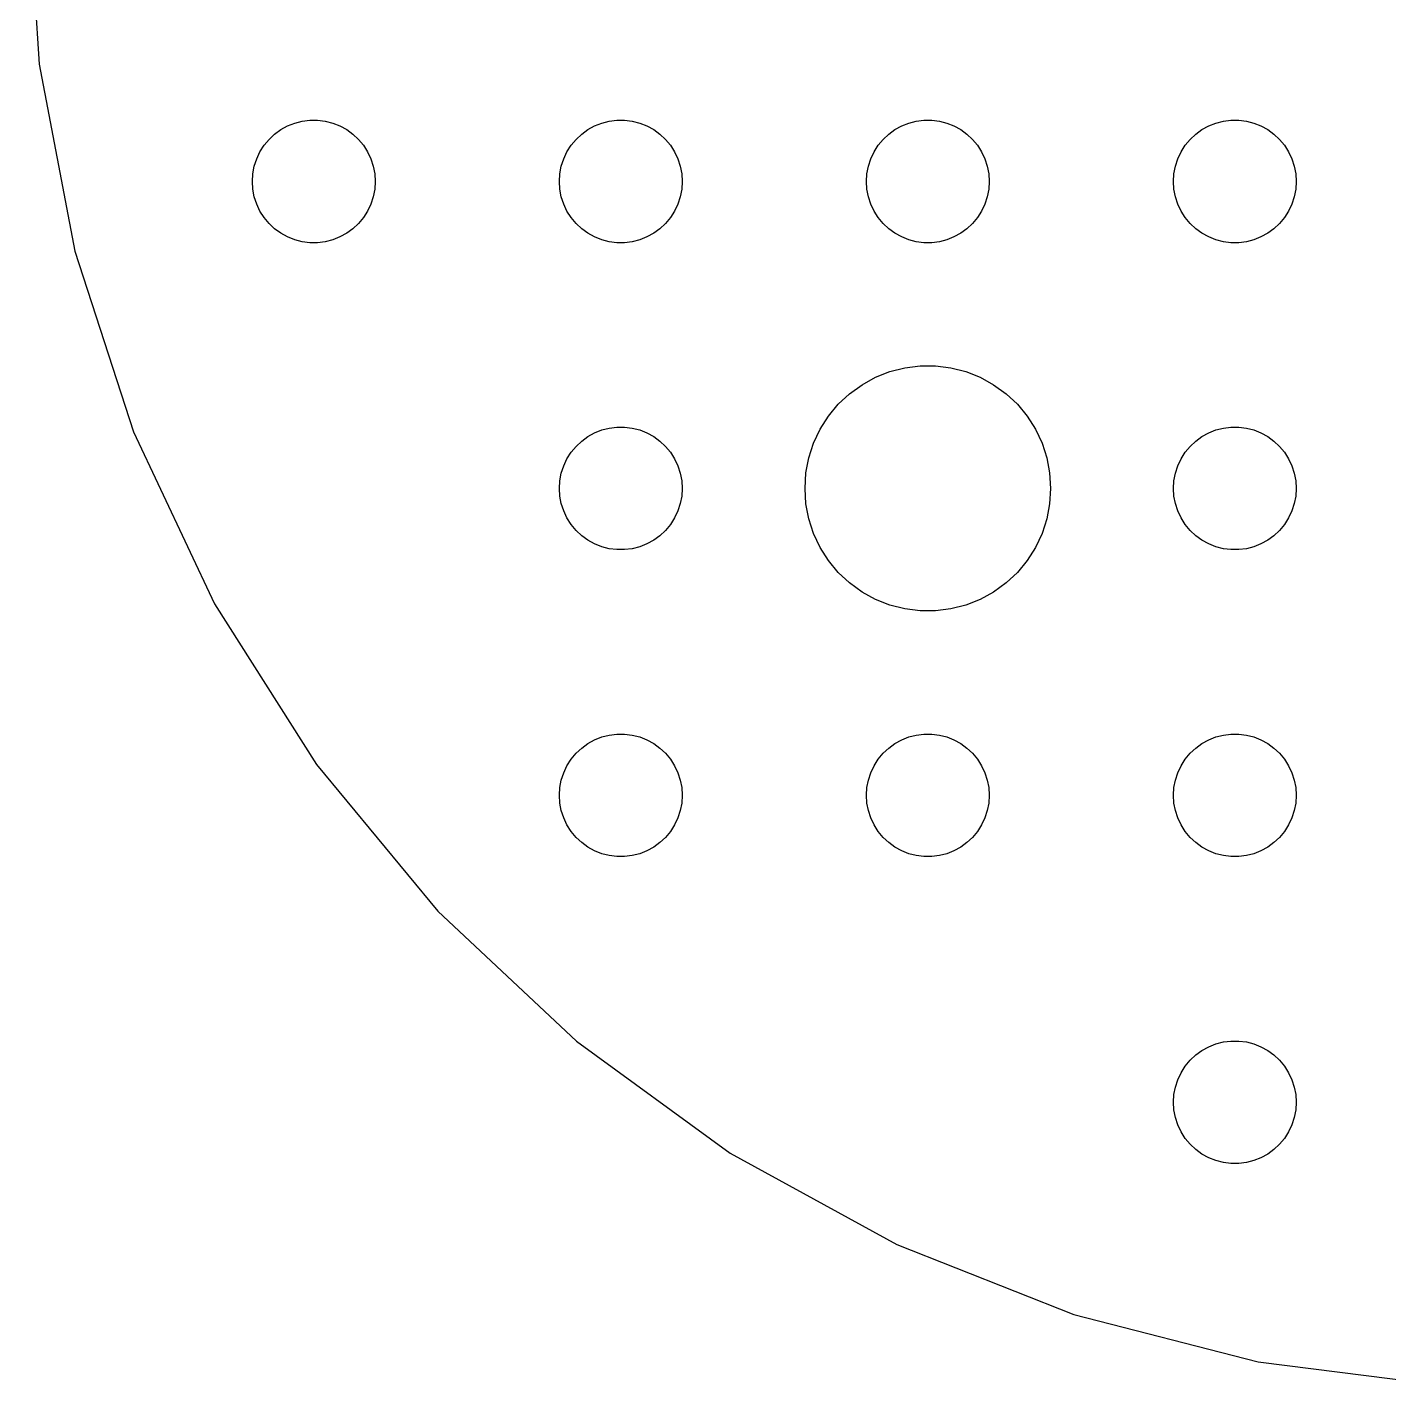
# Model space of a CAD drawing. Header units: metres. Extents: x -37 to 37, y 73.1 to 146.9.
# Drawn here: x -37 to -3.74, y 73.07 to 106.27 of the extents above; entities that cross this region are included whole.
import ezdxf

# ---------------------------------------------------------------- set-up
doc = ezdxf.new("R2010")
doc.units = ezdxf.units.M

msp = doc.modelspace()

# ---------------------------------------------------------------- linework, layer by layer
for p, q in [((-37, 110), (-36.7082, 105.363)), ((-36.7082, 105.363), (-35.8376, 100.798)), ((-30.8037, 103.766), (-30.6387, 103.857)), ((-30.6387, 103.857), (-30.4635, 103.927)), ((-30.4635, 103.927), (-30.2811, 103.973)), ((-30.2811, 103.973), (-30.0942, 103.997)), ((-30.0942, 103.997), (-29.9058, 103.997)), ((-29.9058, 103.997), (-29.7189, 103.973)), ((-29.7189, 103.973), (-29.5365, 103.927)), ((-29.5365, 103.927), (-29.3613, 103.857)), ((-29.3613, 103.857), (-29.1963, 103.766)), ((-23.3037, 103.766), (-23.1387, 103.857)), ((-23.1387, 103.857), (-22.9635, 103.927)), ((-22.9635, 103.927), (-22.7811, 103.973)), ((-22.7811, 103.973), (-22.5942, 103.997)), ((-22.5942, 103.997), (-22.4058, 103.997)), ((-22.4058, 103.997), (-22.2189, 103.973)), ((-22.2189, 103.973), (-22.0365, 103.927)), ((-22.0365, 103.927), (-21.8613, 103.857)), ((-21.8613, 103.857), (-21.6963, 103.766)), ((-15.8037, 103.766), (-15.6387, 103.857)), ((-15.6387, 103.857), (-15.4635, 103.927)), ((-15.4635, 103.927), (-15.2811, 103.973)), ((-15.2811, 103.973), (-15.0942, 103.997)), ((-15.0942, 103.997), (-14.9058, 103.997)), ((-14.9058, 103.997), (-14.7189, 103.973)), ((-14.7189, 103.973), (-14.5365, 103.927)), ((-14.5365, 103.927), (-14.3613, 103.857)), ((-14.3613, 103.857), (-14.1963, 103.766)), ((-8.30373, 103.766), (-8.13866, 103.857)), ((-8.13866, 103.857), (-7.96352, 103.927)), ((-7.96352, 103.927), (-7.78107, 103.973)), ((-7.78107, 103.973), (-7.59418, 103.997)), ((-7.59418, 103.997), (-7.40581, 103.997)), ((-7.40581, 103.997), (-7.21892, 103.973)), ((-7.21892, 103.973), (-7.03647, 103.927)), ((-7.03647, 103.927), (-6.86133, 103.857)), ((-6.86133, 103.857), (-6.69626, 103.766)), ((-31.2135, 103.382), (-31.0934, 103.527)), ((-31.0934, 103.527), (-30.9561, 103.656)), ((-30.9561, 103.656), (-30.8037, 103.766)), ((-29.1963, 103.766), (-29.0439, 103.656)), ((-29.0439, 103.656), (-28.9065, 103.527)), ((-28.9065, 103.527), (-28.7865, 103.382)), ((-23.7135, 103.382), (-23.5934, 103.527)), ((-23.5934, 103.527), (-23.4561, 103.656)), ((-23.4561, 103.656), (-23.3037, 103.766)), ((-21.6963, 103.766), (-21.5439, 103.656)), ((-21.5439, 103.656), (-21.4065, 103.527)), ((-21.4065, 103.527), (-21.2865, 103.382)), ((-16.2135, 103.382), (-16.0934, 103.527)), ((-16.0934, 103.527), (-15.9561, 103.656)), ((-15.9561, 103.656), (-15.8037, 103.766)), ((-14.1963, 103.766), (-14.0439, 103.656)), ((-14.0439, 103.656), (-13.9065, 103.527)), ((-13.9065, 103.527), (-13.7865, 103.382)), ((-8.71352, 103.382), (-8.59344, 103.527)), ((-8.59344, 103.527), (-8.45613, 103.656)), ((-8.45613, 103.656), (-8.30373, 103.766)), ((-6.69626, 103.766), (-6.54385, 103.656)), ((-6.54385, 103.656), (-6.40654, 103.527)), ((-6.40654, 103.527), (-6.28647, 103.382)), ((-31.3947, 103.052), (-31.3145, 103.223)), ((-31.3145, 103.223), (-31.2135, 103.382)), ((-28.7865, 103.382), (-28.6855, 103.223)), ((-28.6855, 103.223), (-28.6053, 103.052)), ((-23.8947, 103.052), (-23.8145, 103.223)), ((-23.8145, 103.223), (-23.7135, 103.382)), ((-21.2865, 103.382), (-21.1855, 103.223)), ((-21.1855, 103.223), (-21.1053, 103.052)), ((-16.3947, 103.052), (-16.3145, 103.223)), ((-16.3145, 103.223), (-16.2135, 103.382)), ((-13.7865, 103.382), (-13.6855, 103.223)), ((-13.6855, 103.223), (-13.6053, 103.052)), ((-8.89465, 103.052), (-8.81445, 103.223)), ((-8.81445, 103.223), (-8.71352, 103.382)), ((-6.28647, 103.382), (-6.18553, 103.223)), ((-6.18553, 103.223), (-6.10533, 103.052)), ((-31.4882, 102.688), (-31.4529, 102.873)), ((-31.4529, 102.873), (-31.3947, 103.052)), ((-28.6053, 103.052), (-28.5471, 102.873)), ((-28.5471, 102.873), (-28.5118, 102.688)), ((-23.9882, 102.688), (-23.9529, 102.873)), ((-23.9529, 102.873), (-23.8947, 103.052)), ((-21.1053, 103.052), (-21.0471, 102.873)), ((-21.0471, 102.873), (-21.0118, 102.688)), ((-16.4882, 102.688), (-16.4529, 102.873)), ((-16.4529, 102.873), (-16.3947, 103.052)), ((-13.6053, 103.052), (-13.5471, 102.873)), ((-13.5471, 102.873), (-13.5118, 102.688)), ((-8.98816, 102.688), (-8.95287, 102.873)), ((-8.95287, 102.873), (-8.89465, 103.052)), ((-6.10533, 103.052), (-6.04712, 102.873)), ((-6.04712, 102.873), (-6.01183, 102.688)), ((-31.5, 102.5), (-31.4882, 102.688)), ((-31.4882, 102.312), (-31.5, 102.5)), ((-28.5118, 102.688), (-28.5, 102.5)), ((-28.5, 102.5), (-28.5118, 102.312)), ((-24, 102.5), (-23.9882, 102.688)), ((-23.9882, 102.312), (-24, 102.5)), ((-21.0118, 102.688), (-21, 102.5)), ((-21, 102.5), (-21.0118, 102.312)), ((-16.5, 102.5), (-16.4882, 102.688)), ((-16.4882, 102.312), (-16.5, 102.5)), ((-13.5118, 102.688), (-13.5, 102.5)), ((-13.5, 102.5), (-13.5118, 102.312)), ((-9, 102.5), (-8.98816, 102.688)), ((-8.98816, 102.312), (-9, 102.5)), ((-6.01183, 102.688), (-6, 102.5)), ((-6, 102.5), (-6.01183, 102.312)), ((-31.4529, 102.127), (-31.4882, 102.312)), ((-31.3947, 101.948), (-31.4529, 102.127)), ((-28.5471, 102.127), (-28.6053, 101.948)), ((-28.5118, 102.312), (-28.5471, 102.127)), ((-23.9529, 102.127), (-23.9882, 102.312)), ((-23.8947, 101.948), (-23.9529, 102.127)), ((-21.0471, 102.127), (-21.1053, 101.948)), ((-21.0118, 102.312), (-21.0471, 102.127)), ((-16.4529, 102.127), (-16.4882, 102.312)), ((-16.3947, 101.948), (-16.4529, 102.127)), ((-13.5471, 102.127), (-13.6053, 101.948)), ((-13.5118, 102.312), (-13.5471, 102.127)), ((-8.95287, 102.127), (-8.98816, 102.312)), ((-8.89465, 101.948), (-8.95287, 102.127)), ((-6.04712, 102.127), (-6.10533, 101.948)), ((-6.01183, 102.312), (-6.04712, 102.127)), ((-31.3145, 101.777), (-31.3947, 101.948)), ((-31.2135, 101.618), (-31.3145, 101.777)), ((-28.6855, 101.777), (-28.7865, 101.618)), ((-28.6053, 101.948), (-28.6855, 101.777)), ((-23.8145, 101.777), (-23.8947, 101.948)), ((-23.7135, 101.618), (-23.8145, 101.777)), ((-21.1855, 101.777), (-21.2865, 101.618)), ((-21.1053, 101.948), (-21.1855, 101.777)), ((-16.3145, 101.777), (-16.3947, 101.948)), ((-16.2135, 101.618), (-16.3145, 101.777)), ((-13.6855, 101.777), (-13.7865, 101.618)), ((-13.6053, 101.948), (-13.6855, 101.777)), ((-8.81445, 101.777), (-8.89465, 101.948)), ((-8.71352, 101.618), (-8.81445, 101.777)), ((-6.18553, 101.777), (-6.28647, 101.618)), ((-6.10533, 101.948), (-6.18553, 101.777)), ((-31.0934, 101.473), (-31.2135, 101.618)), ((-30.9561, 101.344), (-31.0934, 101.473)), ((-28.9065, 101.473), (-29.0439, 101.344)), ((-28.7865, 101.618), (-28.9065, 101.473)), ((-23.5934, 101.473), (-23.7135, 101.618)), ((-23.4561, 101.344), (-23.5934, 101.473)), ((-21.4065, 101.473), (-21.5439, 101.344)), ((-21.2865, 101.618), (-21.4065, 101.473)), ((-16.0934, 101.473), (-16.2135, 101.618)), ((-15.9561, 101.344), (-16.0934, 101.473)), ((-13.9065, 101.473), (-14.0439, 101.344)), ((-13.7865, 101.618), (-13.9065, 101.473)), ((-8.59344, 101.473), (-8.71352, 101.618)), ((-8.45613, 101.344), (-8.59344, 101.473)), ((-6.40654, 101.473), (-6.54385, 101.344)), ((-6.28647, 101.618), (-6.40654, 101.473)), ((-30.8037, 101.234), (-30.9561, 101.344)), ((-30.6387, 101.143), (-30.8037, 101.234)), ((-30.4635, 101.073), (-30.6387, 101.143)), ((-29.3613, 101.143), (-29.5365, 101.073)), ((-29.1963, 101.234), (-29.3613, 101.143)), ((-29.0439, 101.344), (-29.1963, 101.234)), ((-23.3037, 101.234), (-23.4561, 101.344)), ((-23.1387, 101.143), (-23.3037, 101.234)), ((-22.9635, 101.073), (-23.1387, 101.143)), ((-21.8613, 101.143), (-22.0365, 101.073)), ((-21.6963, 101.234), (-21.8613, 101.143)), ((-21.5439, 101.344), (-21.6963, 101.234)), ((-15.8037, 101.234), (-15.9561, 101.344)), ((-15.6387, 101.143), (-15.8037, 101.234)), ((-15.4635, 101.073), (-15.6387, 101.143)), ((-14.3613, 101.143), (-14.5365, 101.073)), ((-14.1963, 101.234), (-14.3613, 101.143)), ((-14.0439, 101.344), (-14.1963, 101.234)), ((-8.30373, 101.234), (-8.45613, 101.344)), ((-8.13866, 101.143), (-8.30373, 101.234)), ((-7.96352, 101.073), (-8.13866, 101.143)), ((-6.86133, 101.143), (-7.03647, 101.073)), ((-6.69626, 101.234), (-6.86133, 101.143)), ((-6.54385, 101.344), (-6.69626, 101.234)), ((-35.8376, 100.798), (-34.4017, 96.3794)), ((-30.2811, 101.027), (-30.4635, 101.073)), ((-30.0942, 101.003), (-30.2811, 101.027)), ((-29.9058, 101.003), (-30.0942, 101.003)), ((-29.7189, 101.027), (-29.9058, 101.003)), ((-29.5365, 101.073), (-29.7189, 101.027)), ((-22.7811, 101.027), (-22.9635, 101.073)), ((-22.5942, 101.003), (-22.7811, 101.027)), ((-22.4058, 101.003), (-22.5942, 101.003)), ((-22.2189, 101.027), (-22.4058, 101.003)), ((-22.0365, 101.073), (-22.2189, 101.027)), ((-15.2811, 101.027), (-15.4635, 101.073)), ((-15.0942, 101.003), (-15.2811, 101.027)), ((-14.9058, 101.003), (-15.0942, 101.003)), ((-14.7189, 101.027), (-14.9058, 101.003)), ((-14.5365, 101.073), (-14.7189, 101.027)), ((-7.78107, 101.027), (-7.96352, 101.073)), ((-7.59418, 101.003), (-7.78107, 101.027)), ((-7.40581, 101.003), (-7.59418, 101.003)), ((-7.21892, 101.027), (-7.40581, 101.003)), ((-7.03647, 101.073), (-7.21892, 101.027)), ((-16.2773, 97.7145), (-15.927, 97.8532)), ((-15.927, 97.8532), (-15.5621, 97.9469)), ((-15.5621, 97.9469), (-15.1884, 97.9941)), ((-15.1884, 97.9941), (-14.8116, 97.9941)), ((-14.8116, 97.9941), (-14.4379, 97.9469)), ((-14.4379, 97.9469), (-14.0729, 97.8532)), ((-14.0729, 97.8532), (-13.7227, 97.7145)), ((-16.9123, 97.3116), (-16.6075, 97.533)), ((-16.6075, 97.533), (-16.2773, 97.7145)), ((-13.7227, 97.7145), (-13.3925, 97.533)), ((-13.3925, 97.533), (-13.0877, 97.3116)), ((-17.1869, 97.0536), (-16.9123, 97.3116)), ((-13.0877, 97.3116), (-12.8131, 97.0536)), ((-17.427, 96.7634), (-17.1869, 97.0536)), ((-12.8131, 97.0536), (-12.5729, 96.7634)), ((-22.9635, 96.4266), (-22.7811, 96.4734)), ((-22.7811, 96.4734), (-22.5942, 96.4971)), ((-22.5942, 96.4971), (-22.4058, 96.4971)), ((-22.4058, 96.4971), (-22.2189, 96.4734)), ((-22.2189, 96.4734), (-22.0365, 96.4266)), ((-17.6289, 96.4453), (-17.427, 96.7634)), ((-12.5729, 96.7634), (-12.3711, 96.4453)), ((-7.96352, 96.4266), (-7.78107, 96.4734)), ((-7.78107, 96.4734), (-7.59418, 96.4971)), ((-7.59418, 96.4971), (-7.40581, 96.4971)), ((-7.40581, 96.4971), (-7.21892, 96.4734)), ((-7.21892, 96.4734), (-7.03647, 96.4266)), ((-34.4017, 96.3794), (-32.4233, 92.1751)), ((-23.5934, 96.0268), (-23.4561, 96.1558)), ((-23.4561, 96.1558), (-23.3037, 96.2665)), ((-23.3037, 96.2665), (-23.1387, 96.3573)), ((-23.1387, 96.3573), (-22.9635, 96.4266)), ((-22.0365, 96.4266), (-21.8613, 96.3573)), ((-21.8613, 96.3573), (-21.6963, 96.2665)), ((-21.6963, 96.2665), (-21.5439, 96.1558)), ((-21.5439, 96.1558), (-21.4065, 96.0268)), ((-17.7893, 96.1044), (-17.6289, 96.4453)), ((-12.3711, 96.4453), (-12.2107, 96.1044)), ((-8.59344, 96.0268), (-8.45613, 96.1558)), ((-8.45613, 96.1558), (-8.30373, 96.2665)), ((-8.30373, 96.2665), (-8.13866, 96.3573)), ((-8.13866, 96.3573), (-7.96352, 96.4266)), ((-7.03647, 96.4266), (-6.86133, 96.3573)), ((-6.86133, 96.3573), (-6.69626, 96.2665)), ((-6.69626, 96.2665), (-6.54385, 96.1558)), ((-6.54385, 96.1558), (-6.40654, 96.0268)), ((-23.8145, 95.7226), (-23.7135, 95.8817)), ((-23.7135, 95.8817), (-23.5934, 96.0268)), ((-21.4065, 96.0268), (-21.2865, 95.8817)), ((-21.2865, 95.8817), (-21.1855, 95.7226)), ((-17.9057, 95.7461), (-17.7893, 96.1044)), ((-12.2107, 96.1044), (-12.0942, 95.7461)), ((-8.81445, 95.7226), (-8.71352, 95.8817)), ((-8.71352, 95.8817), (-8.59344, 96.0268)), ((-6.40654, 96.0268), (-6.28647, 95.8817)), ((-6.28647, 95.8817), (-6.18553, 95.7226)), ((-23.9529, 95.373), (-23.8947, 95.5522)), ((-23.8947, 95.5522), (-23.8145, 95.7226)), ((-21.1855, 95.7226), (-21.1053, 95.5522)), ((-21.1053, 95.5522), (-21.0471, 95.373)), ((-17.9763, 95.376), (-17.9057, 95.7461)), ((-12.0942, 95.7461), (-12.0237, 95.376)), ((-8.95287, 95.373), (-8.89465, 95.5522)), ((-8.89465, 95.5522), (-8.81445, 95.7226)), ((-6.18553, 95.7226), (-6.10533, 95.5522)), ((-6.10533, 95.5522), (-6.04712, 95.373)), ((-24, 95), (-23.9882, 95.188)), ((-23.9882, 95.188), (-23.9529, 95.373)), ((-21.0471, 95.373), (-21.0118, 95.188)), ((-21.0118, 95.188), (-21, 95)), ((-18, 95), (-17.9763, 95.376)), ((-12.0237, 95.376), (-12, 95)), ((-9, 95), (-8.98816, 95.188)), ((-8.98816, 95.188), (-8.95287, 95.373)), ((-6.04712, 95.373), (-6.01183, 95.188)), ((-6.01183, 95.188), (-6, 95)), ((-23.9882, 94.812), (-24, 95)), ((-23.9529, 94.627), (-23.9882, 94.812)), ((-21.0118, 94.812), (-21.0471, 94.627)), ((-21, 95), (-21.0118, 94.812)), ((-17.9763, 94.624), (-18, 95)), ((-12, 95), (-12.0237, 94.624)), ((-8.98816, 94.812), (-9, 95)), ((-8.95287, 94.627), (-8.98816, 94.812)), ((-6.01183, 94.812), (-6.04712, 94.627)), ((-6, 95), (-6.01183, 94.812)), ((-23.8947, 94.4478), (-23.9529, 94.627)), ((-21.0471, 94.627), (-21.1053, 94.4478)), ((-17.9057, 94.2539), (-17.9763, 94.624)), ((-12.0237, 94.624), (-12.0942, 94.2539)), ((-8.89465, 94.4478), (-8.95287, 94.627)), ((-6.04712, 94.627), (-6.10533, 94.4478)), ((-23.8145, 94.2774), (-23.8947, 94.4478)), ((-23.7135, 94.1183), (-23.8145, 94.2774)), ((-21.1855, 94.2774), (-21.2865, 94.1183)), ((-21.1053, 94.4478), (-21.1855, 94.2774)), ((-17.7893, 93.8956), (-17.9057, 94.2539)), ((-12.0942, 94.2539), (-12.2107, 93.8956)), ((-8.81445, 94.2774), (-8.89465, 94.4478)), ((-8.71352, 94.1183), (-8.81445, 94.2774)), ((-6.18553, 94.2774), (-6.28647, 94.1183)), ((-6.10533, 94.4478), (-6.18553, 94.2774)), ((-23.5934, 93.9732), (-23.7135, 94.1183)), ((-23.4561, 93.8442), (-23.5934, 93.9732)), ((-23.3037, 93.7335), (-23.4561, 93.8442)), ((-21.5439, 93.8442), (-21.6963, 93.7335)), ((-21.4065, 93.9732), (-21.5439, 93.8442)), ((-21.2865, 94.1183), (-21.4065, 93.9732)), ((-17.6289, 93.5547), (-17.7893, 93.8956)), ((-12.2107, 93.8956), (-12.3711, 93.5547)), ((-8.59344, 93.9732), (-8.71352, 94.1183)), ((-8.45613, 93.8442), (-8.59344, 93.9732)), ((-8.30373, 93.7335), (-8.45613, 93.8442)), ((-6.54385, 93.8442), (-6.69626, 93.7335)), ((-6.40654, 93.9732), (-6.54385, 93.8442)), ((-6.28647, 94.1183), (-6.40654, 93.9732)), ((-23.1387, 93.6428), (-23.3037, 93.7335)), ((-22.9635, 93.5734), (-23.1387, 93.6428)), ((-22.7811, 93.5266), (-22.9635, 93.5734)), ((-22.5942, 93.503), (-22.7811, 93.5266)), ((-22.4058, 93.503), (-22.5942, 93.503)), ((-22.2189, 93.5266), (-22.4058, 93.503)), ((-22.0365, 93.5734), (-22.2189, 93.5266)), ((-21.8613, 93.6428), (-22.0365, 93.5734)), ((-21.6963, 93.7335), (-21.8613, 93.6428)), ((-17.427, 93.2366), (-17.6289, 93.5547)), ((-12.3711, 93.5547), (-12.5729, 93.2366)), ((-8.13866, 93.6428), (-8.30373, 93.7335)), ((-7.96352, 93.5734), (-8.13866, 93.6428)), ((-7.78107, 93.5266), (-7.96352, 93.5734)), ((-7.59418, 93.503), (-7.78107, 93.5266)), ((-7.40581, 93.503), (-7.59418, 93.503)), ((-7.21892, 93.5266), (-7.40581, 93.503)), ((-7.03647, 93.5734), (-7.21892, 93.5266)), ((-6.86133, 93.6428), (-7.03647, 93.5734)), ((-6.69626, 93.7335), (-6.86133, 93.6428)), ((-17.1869, 92.9464), (-17.427, 93.2366)), ((-12.5729, 93.2366), (-12.8131, 92.9464)), ((-16.9123, 92.6885), (-17.1869, 92.9464)), ((-12.8131, 92.9464), (-13.0877, 92.6885)), ((-16.6075, 92.467), (-16.9123, 92.6885)), ((-16.2773, 92.2855), (-16.6075, 92.467)), ((-13.3925, 92.467), (-13.7227, 92.2855)), ((-13.0877, 92.6885), (-13.3925, 92.467)), ((-32.4233, 92.1751), (-29.9336, 88.252)), ((-15.927, 92.1468), (-16.2773, 92.2855)), ((-15.5621, 92.0531), (-15.927, 92.1468)), ((-14.0729, 92.1468), (-14.4379, 92.0531)), ((-13.7227, 92.2855), (-14.0729, 92.1468)), ((-15.1884, 92.0059), (-15.5621, 92.0531)), ((-14.8116, 92.0059), (-15.1884, 92.0059)), ((-14.4379, 92.0531), (-14.8116, 92.0059)), ((-23.3037, 88.7665), (-23.1387, 88.8573)), ((-23.1387, 88.8573), (-22.9635, 88.9266)), ((-22.9635, 88.9266), (-22.7811, 88.9734)), ((-22.7811, 88.9734), (-22.5942, 88.997)), ((-22.5942, 88.997), (-22.4058, 88.997)), ((-22.4058, 88.997), (-22.2189, 88.9734)), ((-22.2189, 88.9734), (-22.0365, 88.9266)), ((-22.0365, 88.9266), (-21.8613, 88.8573)), ((-21.8613, 88.8573), (-21.6963, 88.7665)), ((-15.8037, 88.7665), (-15.6387, 88.8573)), ((-15.6387, 88.8573), (-15.4635, 88.9266)), ((-15.4635, 88.9266), (-15.2811, 88.9734)), ((-15.2811, 88.9734), (-15.0942, 88.997)), ((-15.0942, 88.997), (-14.9058, 88.997)), ((-14.9058, 88.997), (-14.7189, 88.9734)), ((-14.7189, 88.9734), (-14.5365, 88.9266)), ((-14.5365, 88.9266), (-14.3613, 88.8573)), ((-14.3613, 88.8573), (-14.1963, 88.7665)), ((-8.30373, 88.7665), (-8.13866, 88.8573)), ((-8.13866, 88.8573), (-7.96352, 88.9266)), ((-7.96352, 88.9266), (-7.78107, 88.9734)), ((-7.78107, 88.9734), (-7.59418, 88.997)), ((-7.59418, 88.997), (-7.40581, 88.997)), ((-7.40581, 88.997), (-7.21892, 88.9734)), ((-7.21892, 88.9734), (-7.03647, 88.9266)), ((-7.03647, 88.9266), (-6.86133, 88.8573)), ((-6.86133, 88.8573), (-6.69626, 88.7665)), ((-23.7135, 88.3817), (-23.5934, 88.5268)), ((-23.5934, 88.5268), (-23.4561, 88.6558)), ((-23.4561, 88.6558), (-23.3037, 88.7665)), ((-21.6963, 88.7665), (-21.5439, 88.6558)), ((-21.5439, 88.6558), (-21.4065, 88.5268)), ((-21.4065, 88.5268), (-21.2865, 88.3817)), ((-16.2135, 88.3817), (-16.0934, 88.5268)), ((-16.0934, 88.5268), (-15.9561, 88.6558)), ((-15.9561, 88.6558), (-15.8037, 88.7665)), ((-14.1963, 88.7665), (-14.0439, 88.6558)), ((-14.0439, 88.6558), (-13.9065, 88.5268)), ((-13.9065, 88.5268), (-13.7865, 88.3817)), ((-8.71352, 88.3817), (-8.59344, 88.5268)), ((-8.59344, 88.5268), (-8.45613, 88.6558)), ((-8.45613, 88.6558), (-8.30373, 88.7665)), ((-6.69626, 88.7665), (-6.54385, 88.6558)), ((-6.54385, 88.6558), (-6.40654, 88.5268)), ((-6.40654, 88.5268), (-6.28647, 88.3817)), ((-29.9336, 88.252), (-26.9718, 84.6718)), ((-23.8947, 88.0522), (-23.8145, 88.2226)), ((-23.8145, 88.2226), (-23.7135, 88.3817)), ((-21.2865, 88.3817), (-21.1855, 88.2226)), ((-21.1855, 88.2226), (-21.1053, 88.0522)), ((-16.3947, 88.0522), (-16.3145, 88.2226)), ((-16.3145, 88.2226), (-16.2135, 88.3817)), ((-13.7865, 88.3817), (-13.6855, 88.2226)), ((-13.6855, 88.2226), (-13.6053, 88.0522)), ((-8.89465, 88.0522), (-8.81445, 88.2226)), ((-8.81445, 88.2226), (-8.71352, 88.3817)), ((-6.28647, 88.3817), (-6.18553, 88.2226)), ((-6.18553, 88.2226), (-6.10533, 88.0522)), ((-23.9882, 87.688), (-23.9529, 87.873)), ((-23.9529, 87.873), (-23.8947, 88.0522)), ((-21.1053, 88.0522), (-21.0471, 87.873)), ((-21.0471, 87.873), (-21.0118, 87.688)), ((-16.4882, 87.688), (-16.4529, 87.873)), ((-16.4529, 87.873), (-16.3947, 88.0522)), ((-13.6053, 88.0522), (-13.5471, 87.873)), ((-13.5471, 87.873), (-13.5118, 87.688)), ((-8.98816, 87.688), (-8.95287, 87.873)), ((-8.95287, 87.873), (-8.89465, 88.0522)), ((-6.10533, 88.0522), (-6.04712, 87.873)), ((-6.04712, 87.873), (-6.01183, 87.688)), ((-24, 87.5), (-23.9882, 87.688)), ((-23.9882, 87.312), (-24, 87.5)), ((-21.0118, 87.688), (-21, 87.5)), ((-21, 87.5), (-21.0118, 87.312)), ((-16.5, 87.5), (-16.4882, 87.688)), ((-16.4882, 87.312), (-16.5, 87.5)), ((-13.5118, 87.688), (-13.5, 87.5)), ((-13.5, 87.5), (-13.5118, 87.312)), ((-9, 87.5), (-8.98816, 87.688)), ((-8.98816, 87.312), (-9, 87.5)), ((-6.01183, 87.688), (-6, 87.5)), ((-6, 87.5), (-6.01183, 87.312)), ((-23.9529, 87.127), (-23.9882, 87.312)), ((-21.0118, 87.312), (-21.0471, 87.127)), ((-16.4529, 87.127), (-16.4882, 87.312)), ((-13.5118, 87.312), (-13.5471, 87.127)), ((-8.95287, 87.127), (-8.98816, 87.312)), ((-6.01183, 87.312), (-6.04712, 87.127)), ((-23.8947, 86.9478), (-23.9529, 87.127)), ((-23.8145, 86.7774), (-23.8947, 86.9478)), ((-21.1053, 86.9478), (-21.1855, 86.7774)), ((-21.0471, 87.127), (-21.1053, 86.9478)), ((-16.3947, 86.9478), (-16.4529, 87.127)), ((-16.3145, 86.7774), (-16.3947, 86.9478)), ((-13.6053, 86.9478), (-13.6855, 86.7774)), ((-13.5471, 87.127), (-13.6053, 86.9478)), ((-8.89465, 86.9478), (-8.95287, 87.127)), ((-8.81445, 86.7774), (-8.89465, 86.9478)), ((-6.10533, 86.9478), (-6.18553, 86.7774)), ((-6.04712, 87.127), (-6.10533, 86.9478)), ((-23.7135, 86.6183), (-23.8145, 86.7774)), ((-23.5934, 86.4732), (-23.7135, 86.6183)), ((-21.2865, 86.6183), (-21.4065, 86.4732)), ((-21.1855, 86.7774), (-21.2865, 86.6183)), ((-16.2135, 86.6183), (-16.3145, 86.7774)), ((-16.0934, 86.4732), (-16.2135, 86.6183)), ((-13.7865, 86.6183), (-13.9065, 86.4732)), ((-13.6855, 86.7774), (-13.7865, 86.6183)), ((-8.71352, 86.6183), (-8.81445, 86.7774)), ((-8.59344, 86.4732), (-8.71352, 86.6183)), ((-6.28647, 86.6183), (-6.40654, 86.4732)), ((-6.18553, 86.7774), (-6.28647, 86.6183)), ((-23.4561, 86.3442), (-23.5934, 86.4732)), ((-23.3037, 86.2335), (-23.4561, 86.3442)), ((-23.1387, 86.1428), (-23.3037, 86.2335)), ((-21.6963, 86.2335), (-21.8613, 86.1428)), ((-21.5439, 86.3442), (-21.6963, 86.2335)), ((-21.4065, 86.4732), (-21.5439, 86.3442)), ((-15.9561, 86.3442), (-16.0934, 86.4732)), ((-15.8037, 86.2335), (-15.9561, 86.3442)), ((-15.6387, 86.1428), (-15.8037, 86.2335)), ((-14.1963, 86.2335), (-14.3613, 86.1428)), ((-14.0439, 86.3442), (-14.1963, 86.2335)), ((-13.9065, 86.4732), (-14.0439, 86.3442)), ((-8.45613, 86.3442), (-8.59344, 86.4732)), ((-8.30373, 86.2335), (-8.45613, 86.3442)), ((-8.13866, 86.1428), (-8.30373, 86.2335)), ((-6.69626, 86.2335), (-6.86133, 86.1428)), ((-6.54385, 86.3442), (-6.69626, 86.2335)), ((-6.40654, 86.4732), (-6.54385, 86.3442)), ((-22.9635, 86.0734), (-23.1387, 86.1428)), ((-22.7811, 86.0266), (-22.9635, 86.0734)), ((-22.5942, 86.003), (-22.7811, 86.0266)), ((-22.4058, 86.003), (-22.5942, 86.003)), ((-22.2189, 86.0266), (-22.4058, 86.003)), ((-22.0365, 86.0734), (-22.2189, 86.0266)), ((-21.8613, 86.1428), (-22.0365, 86.0734)), ((-15.4635, 86.0734), (-15.6387, 86.1428)), ((-15.2811, 86.0266), (-15.4635, 86.0734)), ((-15.0942, 86.003), (-15.2811, 86.0266)), ((-14.9058, 86.003), (-15.0942, 86.003)), ((-14.7189, 86.0266), (-14.9058, 86.003)), ((-14.5365, 86.0734), (-14.7189, 86.0266)), ((-14.3613, 86.1428), (-14.5365, 86.0734)), ((-7.96352, 86.0734), (-8.13866, 86.1428)), ((-7.78107, 86.0266), (-7.96352, 86.0734)), ((-7.59418, 86.003), (-7.78107, 86.0266)), ((-7.40581, 86.003), (-7.59418, 86.003)), ((-7.21892, 86.0266), (-7.40581, 86.003)), ((-7.03647, 86.0734), (-7.21892, 86.0266)), ((-6.86133, 86.1428), (-7.03647, 86.0734)), ((-26.9718, 84.6718), (-23.5847, 81.491)), ((-23.5847, 81.491), (-19.8256, 78.7599)), ((-7.78107, 81.4734), (-7.59418, 81.497)), ((-7.59418, 81.497), (-7.40581, 81.497)), ((-7.40581, 81.497), (-7.21892, 81.4734)), ((-8.59344, 81.0268), (-8.45613, 81.1558)), ((-8.45613, 81.1558), (-8.30373, 81.2665)), ((-8.30373, 81.2665), (-8.13866, 81.3573)), ((-8.13866, 81.3573), (-7.96352, 81.4266)), ((-7.96352, 81.4266), (-7.78107, 81.4734)), ((-7.21892, 81.4734), (-7.03647, 81.4266)), ((-7.03647, 81.4266), (-6.86133, 81.3573)), ((-6.86133, 81.3573), (-6.69626, 81.2665)), ((-6.69626, 81.2665), (-6.54385, 81.1558)), ((-6.54385, 81.1558), (-6.40654, 81.0268)), ((-8.81445, 80.7226), (-8.71352, 80.8817)), ((-8.71352, 80.8817), (-8.59344, 81.0268)), ((-6.40654, 81.0268), (-6.28647, 80.8817)), ((-6.28647, 80.8817), (-6.18553, 80.7226)), ((-8.95287, 80.373), (-8.89465, 80.5522)), ((-8.89465, 80.5522), (-8.81445, 80.7226)), ((-6.18553, 80.7226), (-6.10533, 80.5522)), ((-6.10533, 80.5522), (-6.04712, 80.373)), ((-9, 80), (-8.98816, 80.188)), ((-8.98816, 80.188), (-8.95287, 80.373)), ((-6.04712, 80.373), (-6.01183, 80.188)), ((-6.01183, 80.188), (-6, 80)), ((-8.98816, 79.812), (-9, 80)), ((-6, 80), (-6.01183, 79.812)), ((-8.95287, 79.627), (-8.98816, 79.812)), ((-8.89465, 79.4478), (-8.95287, 79.627)), ((-6.04712, 79.627), (-6.10533, 79.4478)), ((-6.01183, 79.812), (-6.04712, 79.627)), ((-8.81445, 79.2774), (-8.89465, 79.4478)), ((-8.71352, 79.1183), (-8.81445, 79.2774)), ((-6.18553, 79.2774), (-6.28647, 79.1183)), ((-6.10533, 79.4478), (-6.18553, 79.2774)), ((-8.59344, 78.9732), (-8.71352, 79.1183)), ((-8.45613, 78.8442), (-8.59344, 78.9732)), ((-8.30373, 78.7335), (-8.45613, 78.8442)), ((-6.54385, 78.8442), (-6.69626, 78.7335)), ((-6.40654, 78.9732), (-6.54385, 78.8442)), ((-6.28647, 79.1183), (-6.40654, 78.9732)), ((-19.8256, 78.7599), (-15.7538, 76.5214)), ((-8.13866, 78.6428), (-8.30373, 78.7335)), ((-7.96352, 78.5734), (-8.13866, 78.6428)), ((-7.78107, 78.5266), (-7.96352, 78.5734)), ((-7.59418, 78.503), (-7.78107, 78.5266)), ((-7.40581, 78.503), (-7.59418, 78.503)), ((-7.21892, 78.5266), (-7.40581, 78.503)), ((-7.03647, 78.5734), (-7.21892, 78.5266)), ((-6.86133, 78.6428), (-7.03647, 78.5734)), ((-6.69626, 78.7335), (-6.86133, 78.6428)), ((-15.7538, 76.5214), (-11.4336, 74.8109)), ((-11.4336, 74.8109), (-6.93311, 73.6554)), ((-6.93311, 73.6554), (-2.32324, 73.073))]:
    msp.add_line(p, q)

doc.saveas('drawing.dxf')
